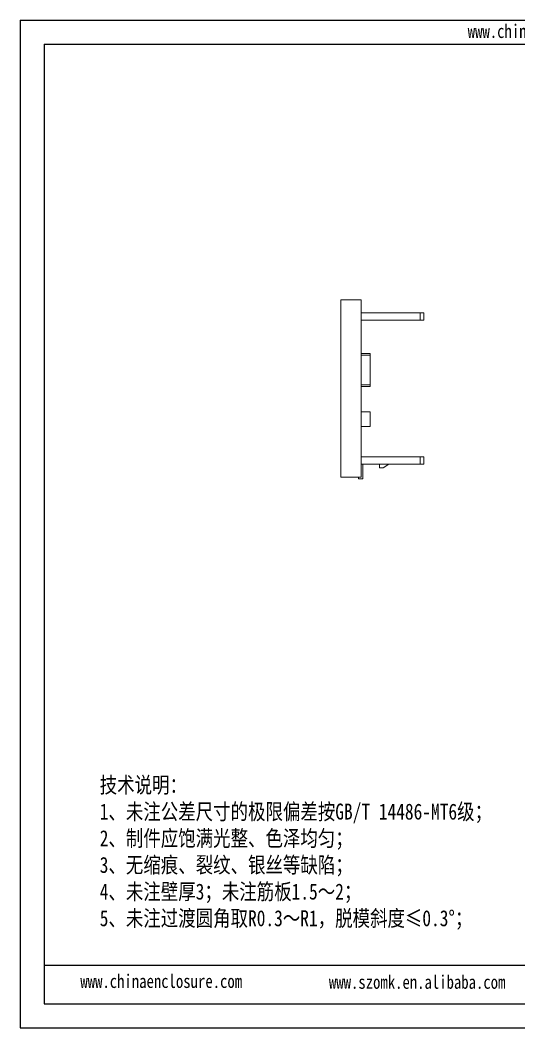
# Model space of a CAD drawing. Header units: inches. Extents: x 367 to 1846, y 456 to 866.
# Drawn here: x 366.8 to 502, y 456.2 to 729.3 of the extents above; entities that cross this region are included whole.
import ezdxf

# ---------------------------------------------------------------- set-up
doc = ezdxf.new("R2010")
doc.units = ezdxf.units.IN
doc.layers.add('文字', color=81, linetype='Continuous')
doc.styles.add('宋体', font='', dxfattribs={"width": 0.8, "height": 3.5})
doc.styles.get('宋体').set_extended_font_data('SimSun')

msp = doc.modelspace()

# ---------------------------------------------------------------- linework, layer by layer
for p, q in [((366.809, 729.265), (752.987, 729.265)), ((366.809, 729.265), (366.809, 456.21)), ((373.31, 722.764), (746.486, 722.764)), ((373.31, 722.764), (373.31, 462.711)), ((512.438, 473.113), (373.31, 473.113)), ((373.31, 462.711), (746.486, 462.711)), ((366.809, 456.21), (752.987, 456.21))]:
    msp.add_line(p, q)
at = {"color": 7, "linetype": 'Continuous', "lineweight": 15}
for p, q in [((453.692, 605.461), (453.692, 653.461)), ((453.692, 653.461), (459.192, 653.461)), ((459.192, 605.461), (459.192, 653.461)), ((475.192, 649.961), (459.192, 649.961)), ((475.192, 647.961), (475.192, 649.961)), ((475.192, 649.961), (476.192, 649.961)), ((476.192, 649.961), (476.192, 647.961)), ((475.192, 647.961), (459.192, 647.961)), ((476.192, 647.961), (475.192, 647.961)), ((461.692, 638.961), (459.192, 638.961)), ((461.692, 638.961), (461.692, 638.461)), ((461.692, 638.461), (461.692, 630.461)), ((459.192, 629.961), (461.692, 629.961)), ((461.692, 630.461), (461.692, 629.961)), ((461.692, 623.161), (459.192, 623.161)), ((461.692, 623.161), (461.692, 619.161)), ((459.192, 619.161), (461.692, 619.161)), ((475.192, 610.961), (459.192, 610.961)), ((475.192, 608.961), (459.192, 608.961)), ((459.692, 604.961), (459.692, 608.961)), ((464.192, 607.961), (464.192, 608.961)), ((465.192, 607.961), (466.692, 608.961)), ((475.192, 608.961), (475.192, 610.961)), ((475.192, 610.961), (476.192, 610.961)), ((476.192, 608.961), (475.192, 608.961)), ((476.192, 610.961), (476.192, 608.961)), ((465.192, 607.961), (464.192, 607.961)), ((453.692, 605.461), (459.192, 605.461)), ((458.492, 604.961), (458.492, 605.461)), ((458.492, 604.961), (459.692, 604.961))]:
    msp.add_line(p, q, dxfattribs=at)
at = {"color": 8, "linetype": 'Continuous', "lineweight": 15}
for p, q in [((461.692, 638.461), (459.192, 638.461)), ((461.692, 630.461), (459.192, 630.461))]:
    msp.add_line(p, q, dxfattribs=at)

# ---------------------------------------------------------------- texts
at = {"layer": '文字', "color": 0, "attachment_point": 1, "style": '宋体'}
for s, insert, char_height, width in [('www.chinaenclosure.com', (488.101, 728.108), 3.66155, 64.32984), ('{\\H1.111x;技术说明：\\P1、未注公差尺寸的极限偏差按GB/T 14486-MT6级；\\P2、制件应饱满光整、色泽均匀；\\P3、无缩痕、裂纹、银丝等缺陷；\\P4、未注壁厚3；未注筋板1.5～2；\\P5、未注过渡圆角取R0.3～R1，脱模斜度≤0.3%%D；}', (388.37, 524.203), 3.90079, 152.8522), ('www.chinaenclosure.com', (383.123, 470.683), 3.66155, 64.32984), ('www.szomk.en.alibaba.com', (450.488, 470.456), 3.66155, 64.32984)]:
    msp.add_mtext(s, dxfattribs=dict(at, insert=insert, char_height=char_height, width=width))

doc.saveas('drawing.dxf')
